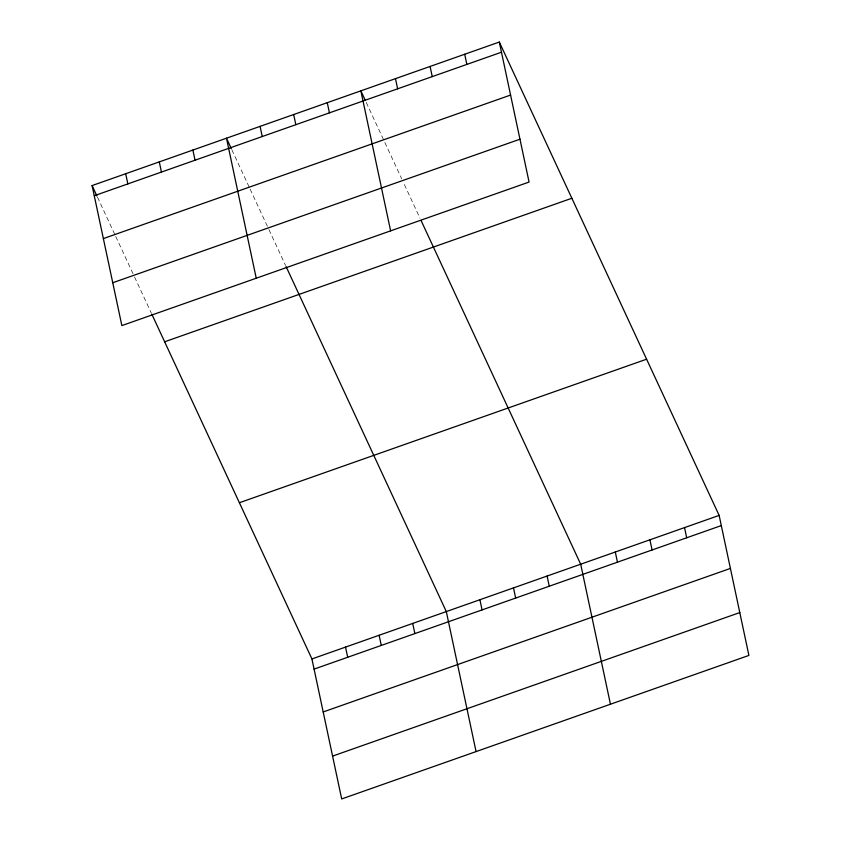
<?xml version="1.0" encoding="UTF-8"?>
<svg xmlns="http://www.w3.org/2000/svg" width="841" height="841" viewBox="0 0 841 841"><rect width="100%" height="100%" fill="white"/><g stroke="black" fill="none" stroke-linecap="round" stroke-linejoin="round"><path stroke-width="0.63" stroke-dasharray="4.21 3.15" d="M366.234 102.423L401.693 178.786M404.384 184.578L419.964 218.134M231.853 149.782L249.588 187.974M250.124 189.13L268.395 228.468M268.931 229.625L285.593 265.493M97.472 197.151L115.206 235.333M115.743 236.489L134.013 275.837M134.549 276.994L151.212 312.863"/><path stroke-width="1.26" d="M499.312 42.05L529.073 182.055L121.861 325.593L92.1 185.577L499.312 42.05L719.139 515.407L748.9 655.423L341.688 798.95L311.927 658.945L151.748 314.019M94.266 195.743L501.467 52.216M103.369 238.592L510.582 95.065M112.757 282.744L519.959 139.207M164.647 341.793L571.859 198.255M239.391 502.729L646.592 359.202M311.927 658.945L719.139 515.407M314.092 669.11L721.305 525.583M323.196 711.959L730.409 568.421M332.584 756.101L739.796 612.574M365.162 100.111L360.863 90.849L390.623 230.855M421.047 220.447L580.689 564.216L610.45 704.222M231.317 148.626L226.481 138.218L256.242 278.224M286.129 266.65L446.308 611.575L476.069 751.581M92.1 185.577L96.936 195.995M684.532 527.612L686.687 537.777M649.914 539.817L652.08 549.982M615.297 552.011L617.462 562.177M464.695 54.255L466.86 64.421M547.092 576.053L549.257 586.219M430.087 66.45L432.242 76.615M513.494 587.891L515.659 598.056M395.47 78.655L397.635 88.82M479.906 599.738L482.061 609.904M327.265 102.686L329.43 112.862M412.71 623.423L414.876 633.588M293.667 114.534L295.832 124.699M379.123 635.26L381.278 645.425M260.079 126.371L262.234 136.536M345.525 647.097L347.69 657.263M192.883 150.055L195.049 160.221M159.285 161.893L161.451 172.069M125.698 173.74L127.853 183.906"/></g></svg>
